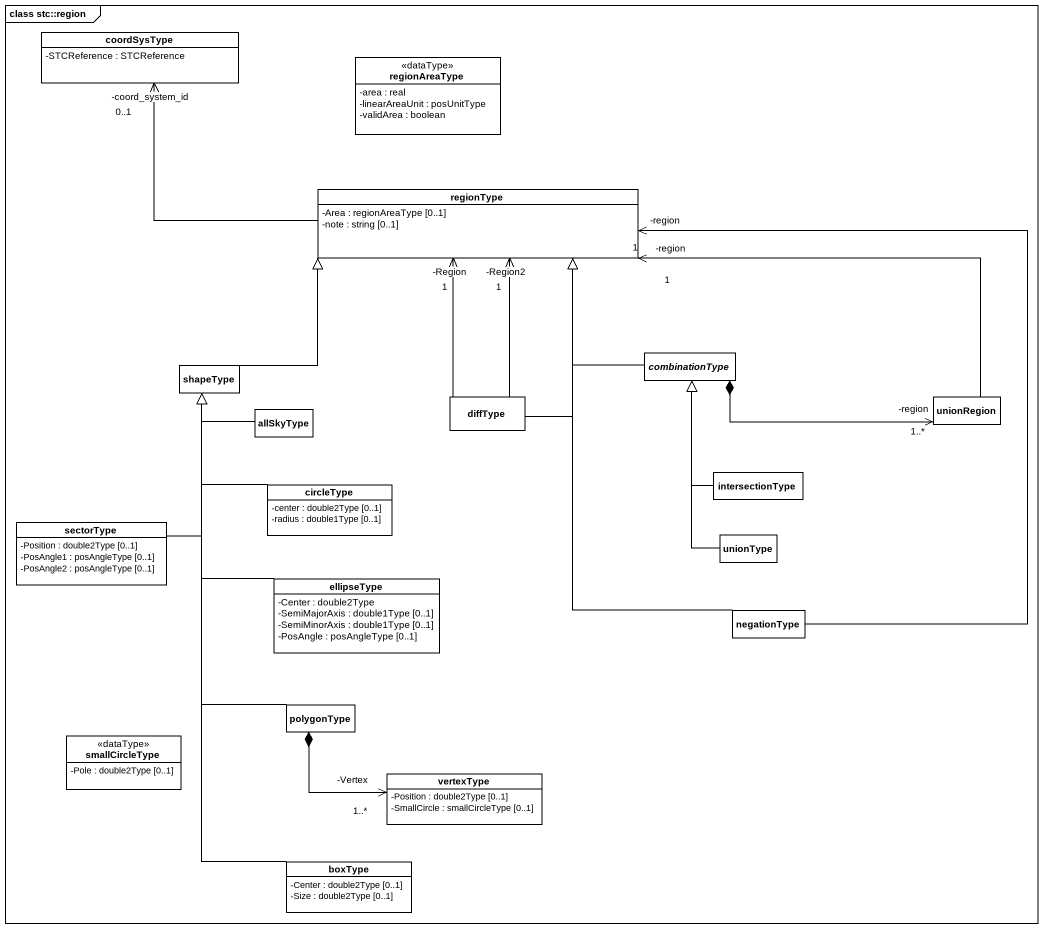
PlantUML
@startuml
mainframe class stc::region
hide circle
hide empty members
skinparam classAttributeIconSize 0
class coordSysType {
  -STCReference : STCReference
}
class regionAreaType <<dataType>> {
  -area : real
  -linearAreaUnit : posUnitType
  -validArea : boolean
}
class regionType {
  -Area : regionAreaType [0..1]
  -note : string [0..1]
}
class shapeType
abstract class combinationType
class diffType
class unionRegion
class allSkyType
class circleType {
  -center : double2Type [0..1]
  -radius : double1Type [0..1]
}
class intersectionType
class sectorType {
  -Position : double2Type [0..1]
  -PosAngle1 : posAngleType [0..1]
  -PosAngle2 : posAngleType [0..1]
}
class unionType
class ellipseType {
  -Center : double2Type
  -SemiMajorAxis : double1Type [0..1]
  -SemiMinorAxis : double1Type [0..1]
  -PosAngle : posAngleType [0..1]
}
class negationType
class polygonType
class smallCircleType <<dataType>> {
  -Pole : double2Type [0..1]
}
class vertexType {
  -Position : double2Type [0..1]
  -SmallCircle : smallCircleType [0..1]
}
class boxType {
  -Center : double2Type [0..1]
  -Size : double2Type [0..1]
}
regionType -left-> "-coord_system_id\n0..1" coordSysType
shapeType -right-|> regionType
combinationType -up-|> regionType
combinationType *-right-> "-region\n1..*" unionRegion
diffType -up-|> regionType
diffType -up-> "-Region\n1" regionType
diffType -up-> "-Region2\n1" regionType
unionRegion -left-> "-region\n1" regionType
allSkyType -left-|> shapeType
circleType -up-|> shapeType
intersectionType -up-|> combinationType
sectorType -up-|> shapeType
unionType -up-|> combinationType
ellipseType -up-|> shapeType
negationType -up-|> regionType
negationType -up-> "-region\n1" regionType
polygonType -up-|> shapeType
polygonType *-right-> "-Vertex\n1..*" vertexType
boxType -up-|> shapeType
@enduml
